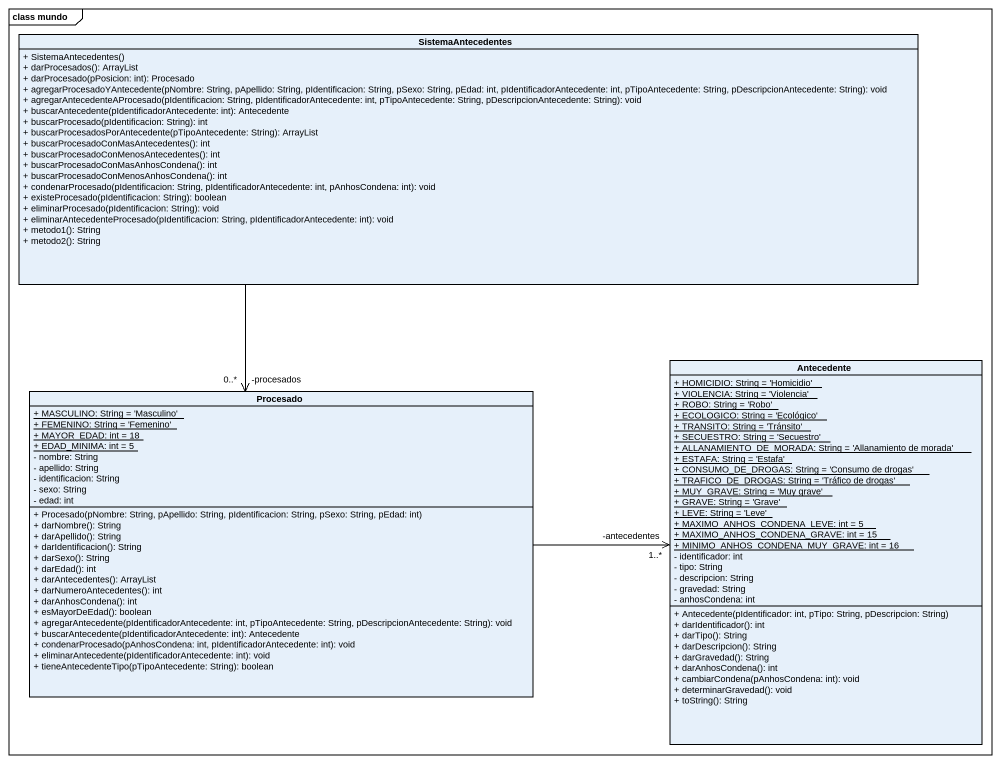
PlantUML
@startuml
mainframe class mundo
hide circle
hide empty members
skinparam classAttributeIconSize 0
class SistemaAntecedentes {
  + SistemaAntecedentes()
  + darProcesados(): ArrayList
  + darProcesado(pPosicion: int): Procesado
  + agregarProcesadoYAntecedente(pNombre: String, pApellido: String, pIdentificacion: String, pSexo: String, pEdad: int, pIdentificadorAntecedente: int, pTipoAntecedente: String, pDescripcionAntecedente: String): void
  + agregarAntecedenteAProcesado(pIdentificacion: String, pIdentificadorAntecedente: int, pTipoAntecedente: String, pDescripcionAntecedente: String): void
  + buscarAntecedente(pIdentificadorAntecedente: int): Antecedente
  + buscarProcesado(pIdentificacion: String): int
  + buscarProcesadosPorAntecedente(pTipoAntecedente: String): ArrayList
  + buscarProcesadoConMasAntecedentes(): int
  + buscarProcesadoConMenosAntecedentes(): int
  + buscarProcesadoConMasAnhosCondena(): int
  + buscarProcesadoConMenosAnhosCondena(): int
  + condenarProcesado(pIdentificacion: String, pIdentificadorAntecedente: int, pAnhosCondena: int): void
  + existeProcesado(pIdentificacion: String): boolean
  + eliminarProcesado(pIdentificacion: String): void
  + eliminarAntecedenteProcesado(pIdentificacion: String, pIdentificadorAntecedente: int): void
  + metodo1(): String
  + metodo2(): String
}
class Antecedente {
  {static} + HOMICIDIO: String = 'Homicidio'
  {static} + VIOLENCIA: String = 'Violencia'
  {static} + ROBO: String = 'Robo'
  {static} + ECOLOGICO: String = 'Ecológico'
  {static} + TRANSITO: String = 'Tránsito'
  {static} + SECUESTRO: String = 'Secuestro'
  {static} + ALLANAMIENTO_DE_MORADA: String = 'Allanamiento de morada'
  {static} + ESTAFA: String = 'Estafa'
  {static} + CONSUMO_DE_DROGAS: String = 'Consumo de drogas'
  {static} + TRAFICO_DE_DROGAS: String = 'Tráfico de drogas'
  {static} + MUY_GRAVE: String = 'Muy grave'
  {static} + GRAVE: String = 'Grave'
  {static} + LEVE: String = 'Leve'
  {static} + MAXIMO_ANHOS_CONDENA_LEVE: int = 5
  {static} + MAXIMO_ANHOS_CONDENA_GRAVE: int = 15
  {static} + MINIMO_ANHOS_CONDENA_MUY_GRAVE: int = 16
  - identificador: int
  - tipo: String
  - descripcion: String
  - gravedad: String
  - anhosCondena: int
  + Antecedente(pIdentificador: int, pTipo: String, pDescripcion: String)
  + darIdentificador(): int
  + darTipo(): String
  + darDescripcion(): String
  + darGravedad(): String
  + darAnhosCondena(): int
  + cambiarCondena(pAnhosCondena: int): void
  + determinarGravedad(): void
  + toString(): String
}
class Procesado {
  {static} + MASCULINO: String = 'Masculino'
  {static} + FEMENINO: String = 'Femenino'
  {static} + MAYOR_EDAD: int = 18
  {static} + EDAD_MINIMA: int = 5
  - nombre: String
  - apellido: String
  - identificacion: String
  - sexo: String
  - edad: int
  + Procesado(pNombre: String, pApellido: String, pIdentificacion: String, pSexo: String, pEdad: int)
  + darNombre(): String
  + darApellido(): String
  + darIdentificacion(): String
  + darSexo(): String
  + darEdad(): int
  + darAntecedentes(): ArrayList
  + darNumeroAntecedentes(): int
  + darAnhosCondena(): int
  + esMayorDeEdad(): boolean
  + agregarAntecedente(pIdentificadorAntecedente: int, pTipoAntecedente: String, pDescripcionAntecedente: String): void
  + buscarAntecedente(pIdentificadorAntecedente: int): Antecedente
  + condenarProcesado(pAnhosCondena: int, pIdentificadorAntecedente: int): void
  + eliminarAntecedente(pIdentificadorAntecedente: int): void
  + tieneAntecedenteTipo(pTipoAntecedente: String): boolean
}
SistemaAntecedentes --> "-procesados\n0..*" Procesado
Procesado -right-> "-antecedentes\n1..*" Antecedente
@enduml
